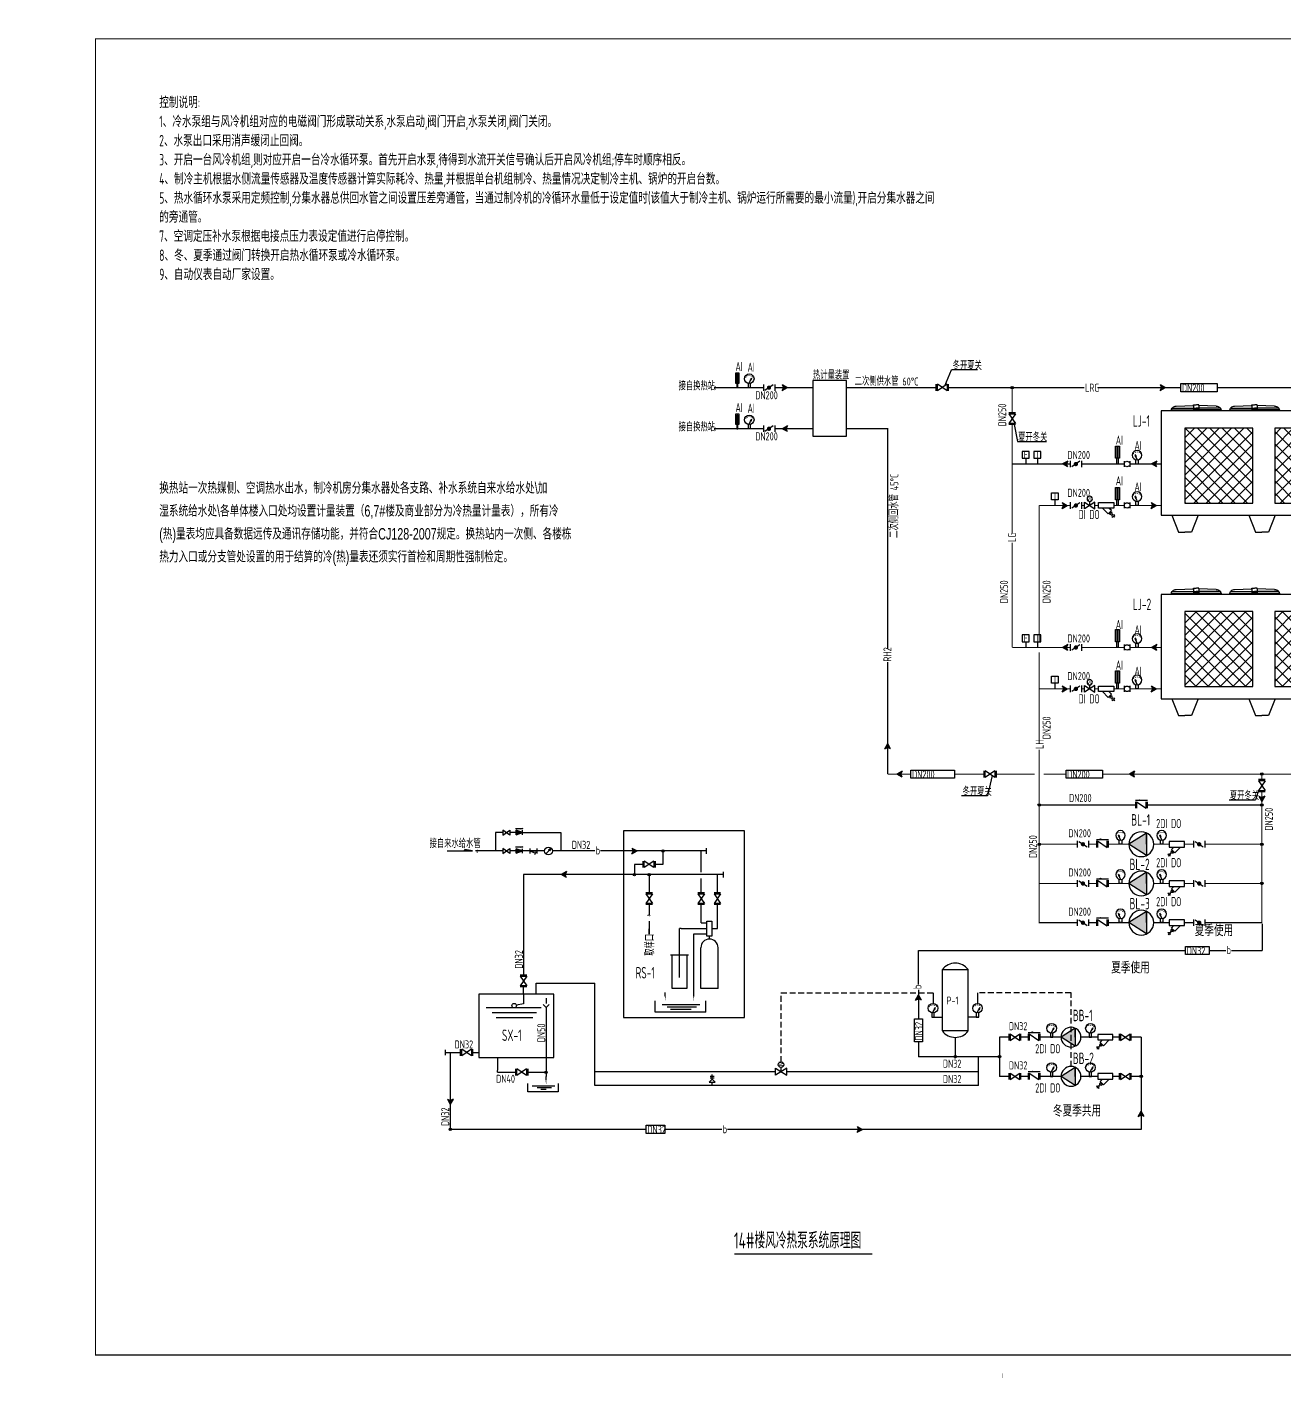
# Model space of a CAD drawing. Extents: x -253824 to 107923, y -224968 to 180578.
# Drawn here: x 23332 to 78210, y -224968 to -166046 of the extents above; entities that cross this region are included whole.
import ezdxf
from ezdxf.enums import TextEntityAlignment as Align

# ---------------------------------------------------------------- set-up
doc = ezdxf.new("R2010")
doc.units = 0
doc.header["$LTSCALE"] = 1000
doc.header["$MEASUREMENT"] = 0
doc.linetypes.add('DASHED', pattern=[0.75, 0.5, -0.25])
doc.linetypes.add('DASHED2', pattern=[0.375, 0.25, -0.125])
doc.layers.get('0').update_dxf_attribs({"linetype": 'CONTINUOUS'})
for name, color, linetype in [('ACS_COM', 7, 'CONTINUOUS'), ('ACS_COM_BZ', 3, 'CONTINUOUS'), ('ACS_KT_FM', 3, 'CONTINUOUS'), ('ACS_KT_FM_E', 3, 'CONTINUOUS'), ('ACS_水管', 3, 'CONTINUOUS'), ('ACS_设备', 4, 'CONTINUOUS'), ('ACS_阀门', 2, 'CONTINUOUS'), ('文字', 7, 'CONTINUOUS'), ('阀门', 2, 'CONTINUOUS')]:
    doc.layers.add(name, color=color, linetype=linetype)
doc.layers.add('ACS_KT_BJ', color=4, linetype='CONTINUOUS', lineweight=30)
doc.layers.add('ACS_KT_LH', color=2, linetype='DASHED', lineweight=50)
doc.styles.get("Standard").update_dxf_attribs({"font": 'ros.shx', "width": 0.75, "bigfont": 'jd.shx'})
doc.styles.add('ZH', font='ros.shx', dxfattribs={"width": 0.7, "bigfont": 'jd.shx'})
doc.styles.add('等高', font='ros1.shx', dxfattribs={"width": 0.7, "bigfont": 'jd.shx'})

# ---------------------------------------------------------------- blocks, each defined once
blk = doc.blocks.new('图框-A1')
for points, const_width in [([(0, 0), (841, 0), (841, 594), (0, 594)], 0.05), ([(766, 584), (25, 584), (25, 10), (766, 10)], 0.5)]:
    blk.add_lwpolyline(points, close=True, dxfattribs=dict(const_width=const_width))
at = {"const_width": 0.05}
for points in [[(0, 297), (2, 297)], [(841, 297), (839, 297)], [(420.5, 0), (420.5, 2)]]:
    blk.add_lwpolyline(points, dxfattribs=at)
blk = doc.blocks.new('风冷机组')
at = {"layer": 'ACS_设备'}
h = blk.add_hatch(dxfattribs=at)
h.set_pattern_fill('ANSI37', color=256, scale=120, style=0)
h.set_pattern_definition([(45, (-3202.8, -13753.6), (-269.408, 269.408), []), (135, (-3202.8, -13753.6), (-269.408, -269.408), [])])
h.paths.add_polyline_path([(-560, 4529), (-3524, 4529), (-3524, 1264), (-560, 1264)])
h.paths.add_polyline_path([(3368, 4529), (404, 4529), (404, 1264), (3368, 1264)])
for p, q in [((-3597, 5326), (-2514, 5326)), ((-3560, 5411), (-2514, 5411)), ((-3386, 5493), (-2633, 5522)), ((-2633, 5553), (-2520, 5553)), ((-2633, 5522), (-2633, 5553)), ((-2633, 5522), (-2633, 5349)), ((-2633, 5349), (-2514, 5349)), ((-1469, 5411), (-2514, 5411)), ((-2396, 5349), (-2514, 5349)), ((-1432, 5326), (-2514, 5326)), ((-2396, 5553), (-2509, 5553)), ((-2396, 5522), (-2396, 5553)), ((-1643, 5493), (-2396, 5522)), ((-2396, 5522), (-2396, 5349)), ((-763, 5326), (319, 5326)), ((-726, 5411), (319, 5411)), ((-552, 5493), (201, 5522)), ((201, 5522), (201, 5553)), ((201, 5553), (314, 5553)), ((201, 5522), (201, 5349)), ((201, 5349), (319, 5349)), ((1364, 5411), (319, 5411)), ((437, 5349), (319, 5349)), ((1402, 5326), (319, 5326)), ((437, 5553), (325, 5553)), ((437, 5522), (437, 5553)), ((1191, 5493), (437, 5522)), ((437, 5522), (437, 5349)), ((1784, 5326), (2867, 5326)), ((1822, 5411), (2867, 5411)), ((1995, 5493), (2749, 5522)), ((2749, 5522), (2749, 5553)), ((2749, 5553), (2861, 5553)), ((2749, 5522), (2749, 5349)), ((2749, 5349), (2867, 5349)), ((3912, 5411), (2867, 5411)), ((2985, 5349), (2867, 5349)), ((3949, 5326), (2867, 5326)), ((2985, 5553), (2872, 5553)), ((2985, 5522), (2985, 5553)), ((2985, 5522), (2985, 5349)), ((3738, 5493), (2985, 5522)), ((-5467, 4944), (-5467, 903)), ((-4443, 4944), (-5467, 4944)), ((-5299, 1776), (-4691, 1776)), ((-5299, 1620), (-4691, 1620)), ((-5299, 1464), (-4691, 1464)), ((-5467, 903), (-4445, 903)), ((-3976, 733), (-3691, 0)), ((-2834, 733), (-3119, 0)), ((-571, 733), (-286, 0)), ((571, 733), (286, 0)), ((2786, 733), (3072, 0)), ((3929, 733), (3643, 0)), ((-3691, 0), (-3405, 0)), ((-3119, 0), (-3405, 0)), ((-286, 0), (0, 0)), ((286, 0), (0, 0)), ((3072, 0), (3357, 0)), ((3643, 0), (3357, 0))]:
    blk.add_line(p, q, dxfattribs=at)
for points in [[(-5502, 4904), (-5580, 4904), (-5580, 920), (-5502, 920)], [(-4445, 5282), (4389, 5282), (4389, 733), (-4445, 733)], [(-3524, 4529), (-560, 4529), (-560, 1264), (-3524, 1264)], [(404, 4529), (3368, 4529), (3368, 1264), (404, 1264)], [(-5299, 1931), (-4691, 1931), (-4691, 1324), (-5299, 1324)]]:
    blk.add_lwpolyline(points, close=True, dxfattribs=at)
for centre, start, end in [((-3396, 5289), 87.23191, 181.90384), ((-1633, 5289), 358.09616, 92.76809), ((-562, 5289), 87.23191, 181.90384), ((1200, 5289), 358.09616, 92.76809), ((1986, 5289), 87.23191, 181.90384), ((3748, 5289), 358.09616, 92.76809)]:
    blk.add_arc(centre, 205, start, end, dxfattribs=at)
blk = doc.blocks.new('压力表')
at = {"layer": 'ACS_阀门', "ltscale": 10}
blk.add_hatch(color=256, dxfattribs=at).paths.add_polyline_path([(-332, 42), (-318, 73), (-412, 100)])
for p, q in [((-515, 77), (-500, 70)), ((-465, 152), (-454, 139)), ((-412, 100), (-332, 42)), ((-412, 100), (-318, 73)), ((-332, 42), (-318, 73)), ((-193, -7), (-325, 57)), ((-530, -12), (-514, -12)), ((-508, -99), (-493, -92))]:
    blk.add_line(p, q, dxfattribs=at)
at = {"layer": 'ACS_阀门'}
blk.add_line((-453, -169), (-441, -157), dxfattribs=at)
at = {"layer": 'ACS_阀门', "ltscale": 10}
blk.add_lwpolyline([(-184, -53), (0, -53), (0, 53), (-184, 53)], dxfattribs=at)
blk.add_circle((-386, 0), 209, dxfattribs=at)
blk = doc.blocks.new('HDXJRJT')
for p, q in [((-1.42, -1.47), (-1.42, 1.38)), ((-1.08, 0.91), (-1.42, 0.91)), ((1.08, 0.91), (1.42, 0.91)), ((1.43, -1.47), (1.43, 1.38)), ((-1.08, -1), (-1.42, -1)), ((1.08, -1), (1.42, -1))]:
    blk.add_line(p, q)
for centre, radius, start, end in [((-1.08, 1.27), 0.356, 270, 310.54209), ((0, 0), 1.31, 49.45791, 130.54209), ((1.08, 1.27), 0.356, 229.45791, 270), ((-1.08, -1.36), 0.356, 49.45791, 90), ((0, -0.09), 1.31, 229.45791, 310.54209), ((1.08, -1.36), 0.356, 90, 130.54209)]:
    blk.add_arc(centre, radius, start, end)
blk = doc.blocks.new('Y型除污器')
at = {"layer": 'ACS_阀门', "ltscale": 10}
for p, q in [((123, 497), (373, 248)), ((229, 104), (123, 210)), ((373, 248), (229, 104)), ((335, 141), (285, 92)), ((285, 92), (405, 71)), ((335, 141), (301, 176)), ((335, 141), (385, 191)), ((385, 191), (405, 71)), ((525, 50), (405, 71)), ((426, -49), (405, 71)), ((476, 1), (426, -49)), ((476, 1), (525, 50)), ((520, -43), (476, 1))]:
    blk.add_line(p, q, dxfattribs=at)
blk.add_lwpolyline([(123, 0), (123, 668), (-123, 668), (-123, 0)], close=True, dxfattribs=at)
blk = doc.blocks.new('温度计')
at = {"layer": '阀门'}
for p, q in [((-91, 784), (-91, 248)), ((93, 784), (-91, 784)), ((-18, 743), (-18, 287)), ((21, 743), (-18, 743)), ((2, 613), (2, 287)), ((21, 287), (21, 743)), ((93, 248), (93, 784)), ((-91, 248), (93, 248)), ((-34, 248), (-34, 0)), ((-34, 0), (34, 0)), ((-18, 287), (21, 287)), ((34, 0), (34, 248))]:
    blk.add_line(p, q, dxfattribs=at)
blk = doc.blocks.new('箭头01')
at = {"ltscale": 10}
blk.add_hatch(color=7, dxfattribs=at).paths.add_polyline_path([(12, -101), (161, -173), (1, 113), (-159, -173), (-10, -101)])
at = {"color": 7, "ltscale": 10}
for p, q in [((-159, -173), (1, 113)), ((161, -173), (1, 113)), ((-159, -173), (-10, -101)), ((-10, -101), (12, -101)), ((161, -173), (12, -101))]:
    blk.add_line(p, q, dxfattribs=at)
blk = doc.blocks.new('水泵01')
at = {"layer": 'ACS_设备'}
blk.add_hatch(color=8, dxfattribs=at).paths.add_polyline_path([(0, 541), (-490, -229), (0, -229), (490, -229)])
for p, q in [((-490, -229), (0, 541)), ((490, -229), (0, 541)), ((-490, -229), (490, -229))]:
    blk.add_line(p, q, dxfattribs=at)
at = {"layer": 'ACS_设备', "color": 8}
for q in [(-490, -229), (490, -229)]:
    blk.add_line((0, -229), q, dxfattribs=at)
at = {"layer": 'ACS_设备'}
blk.add_circle((0, 0), 541, dxfattribs=at)
blk = doc.blocks.new('截止阀')
at = {"layer": 'ACS_阀门'}
for p, q in [((-143, 261), (143, 261)), ((-143, 211), (143, -211)), ((143, 211), (-143, -211)), ((-143, 211), (143, 211)), ((143, -211), (-143, -211)), ((143, -261), (-143, -261))]:
    blk.add_line(p, q, dxfattribs=at)
blk = doc.blocks.new('aqf1')
for p, q in [((0, 2.25), (-1.125, 1.125)), ((-1.125, 1.125), (1.125, 1.125)), ((-0.75, 3.375), (0.75, 3.375)), ((-0.75, 2.8125), (0.75, 2.8125)), ((0, 2.25), (0, 3.9375)), ((1.125, 1.125), (0, 2.25)), ((0, 0), (0, 1.125))]:
    blk.add_line(p, q)
blk = doc.blocks.new('dcf1')
for p, q in [((-1.5, -0.94), (-1.5, 0.94)), ((-1.5, 0.94), (1.5, -0.94)), ((1.5, 0.94), (-1.5, -0.94)), ((0, 0), (0, 1.13)), ((1.5, -0.94), (1.5, 0.94))]:
    blk.add_line(p, q)
blk.add_circle((0, 1.88), 0.75)
at = {"width": 0.8}
blk.add_text('M', height=1.13, rotation=90, dxfattribs=at).set_placement((0.5, 1.52))
blk = doc.blocks.new('HDDF')
for p, q in [((-2.47, 1.45), (-2.47, -1.4)), ((1.78, 1.22), (-1.78, -1.17)), ((2.47, 1.45), (2.47, -1.4))]:
    blk.add_line(p, q)
at = {"const_width": 0.944}
blk.add_lwpolyline([(-0.47, 0, 1), (0.47, 0, 1)], format="xyb", close=True, dxfattribs=at)
blk = doc.blocks.new('Yxglq')
for p, q in [((0, 1.07), (0, -1.07)), ((0, 0), (2.37, -1.03)), ((0, 0), (2.99, 0)), ((2.99, 1.07), (2.99, -1.07)), ((2.09, -1.61), (2.71, -0.35))]:
    blk.add_line(p, q)
blk = doc.blocks.new('ACSSgFj235')
for p, q in [((-1.2, -1.2), (1.2, 1.2)), ((1.2, 1.2), (0.01, 0.43)), ((0.43, 0.01), (0.01, 0.43)), ((1.2, 1.2), (0.43, 0.01))]:
    blk.add_line(p, q)
blk.add_circle((0, 0), 1.7)
blk = doc.blocks.new('jzf')
for p, q in [((-1.5, 1.125), (1.5, -1.125)), ((1.5, 1.125), (-1.5, -1.125)), ((-1.5, -1.125), (-1.5, 1.125)), ((1.5, -1.125), (1.5, 1.125))]:
    blk.add_line(p, q)
blk = doc.blocks.new('倒流防止器')
blk.add_hatch(color=256).paths.add_polyline_path([(0, 0), (283, -100), (283, 100)])
for p, q in [((0, 100), (0, -100)), ((283, 100), (0, 0)), ((0, 0), (283, -100)), ((283, 100), (283, -100)), ((-16, -186), (89, -156)), ((304, -186), (-16, -186))]:
    blk.add_line(p, q)
blk = doc.blocks.new('ACSSgFj240')
at = {"xscale": 0.00999999999476131, "yscale": 0.00999999999476131, "zscale": 0.00999999999476131}
blk.add_blockref('倒流防止器', (0, 0), dxfattribs=at)
blk = doc.blocks.new('DDZF')
for p, q in [((1.5, 0.94), (-1.5, -0.94)), ((-1.5, 0.94), (1.5, -0.94)), ((-1.5, -0.94), (-1.5, 0.94)), ((0, 0), (0, 1.12)), ((1.5, -0.94), (1.5, 0.94))]:
    blk.add_line(p, q)
blk.add_circle((0, 1.88), 0.75)
at = {"width": 0.8}
blk.add_text('M', height=1.12, dxfattribs=at).set_placement((-0.31, 1.32))

msp = doc.modelspace()

# ---------------------------------------------------------------- hatches: boundary and pattern name
at = {"layer": 'ACS_COM'}
for points in [[(66255, -181773, 1), (66363, -181773, 1)], [(77253, -198629, -1), (77145, -198629, -1)], [(67543, -199979, -1), (67435, -199979, -1)], [(77253, -199979, -1), (77145, -199979, -1)], [(77253, -199979, -1), (77145, -199979, -1)], [(51022, -201982, 1), (51130, -201982, 1)], [(67543, -201689, -1), (67435, -201689, -1)], [(77253, -201689, -1), (77145, -201689, -1)], [(77253, -201689, -1), (77145, -201689, -1)], [(49775, -203012, 1), (49883, -203012, 1)], [(50420, -203012, 1), (50528, -203012, 1)], [(77253, -203399, -1), (77145, -203399, -1)], [(77253, -203399, -1), (77145, -203399, -1)], [(63775, -210958, 1), (63883, -210958, 1)], [(65703, -210958, 1), (65811, -210958, 1)], [(45921, -211633, 1), (46029, -211633, 1)], [(71989, -211813, -1), (71881, -211813, -1)], [(41743, -214125, 1), (41851, -214125, 1)]]:
    msp.add_hatch(color=8, dxfattribs=at).paths.add_polyline_path(points)
at = {"layer": 'ACS_KT_FM'}
msp.add_hatch(color=256, dxfattribs=at).paths.add_polyline_path([(42768, -201982), (42421, -201913), (42471, -201982)])
at = {"layer": 'ACS_阀门'}
for points in [[(71688, -199787), (71883, -199750), (71861, -199787)], [(69984, -201497), (70179, -201460), (70157, -201497)], [(69984, -203207), (70179, -203170), (70157, -203207)], [(69984, -204917), (70179, -204880), (70157, -204917)], [(67004, -209912), (67199, -209874), (67176, -209912)], [(67004, -211622), (67199, -211584), (67176, -211622)]]:
    msp.add_hatch(color=256, dxfattribs=at).paths.add_polyline_path(points)

# ---------------------------------------------------------------- linework, layer by layer
at = {"color": 4}
msp.add_line((50474, -205617), (50474, -205379), dxfattribs=at)
msp.add_line((50474, -205617), (50474, -205379), dxfattribs=at)
at = {"layer": 'ACS_COM', "color": 2, "ltscale": 10}
for p, q in [((63368, -181698), (63660, -180999, -1)), ((64803, -180999, -1), (63660, -180999, -1)), ((66394, -183384), (66546, -184125, -1)), ((66546, -184125, -1), (67802, -184125, -1)), ((65438, -198693), (65236, -199581, -1)), ((65236, -199581, -1), (64092, -199581, -1)), ((77056, -199344), (76924, -199756, -1)), ((75781, -199756, -1), (76924, -199756, -1))]:
    msp.add_line(p, q, dxfattribs=at)
at = {"layer": 'ACS_COM'}
for p, q in [((66900, -184855), (66900, -185105)), ((67409, -184855), (67409, -185105)), ((68170, -186661), (68170, -186911)), ((66900, -192855), (66900, -193105)), ((67409, -192855), (67409, -193105)), ((68170, -194661), (68170, -194911)), ((62856, -208170), (62856, -208629)), ((64795, -208170), (64795, -208629))]:
    msp.add_line(p, q, dxfattribs=at)
at = {"layer": 'ACS_COM', "linetype": 'DASHED2'}
for p, q in [((56228, -211182), (56228, -208170)), ((56228, -208170), (62856, -208170)), ((68877, -208170), (64795, -208170)), ((68877, -211381), (68877, -208170))]:
    msp.add_line(p, q, dxfattribs=at)
at = {"layer": 'ACS_COM', "color": 2, "ltscale": 10}
for points in [[(57607, -183889), (59082, -183889), (59082, -181461), (57607, -181461)], [(73668, -181595), (75259, -181595), (75259, -181951), (73668, -181951)], [(61894, -198451), (63786, -198451), (63786, -198807), (61894, -198807)], [(68661, -198451), (70253, -198451), (70253, -198807), (68661, -198807)], [(73866, -206148), (74907, -206148), (74907, -206505), (73866, -206505)], [(62047, -210307), (62047, -209305), (62404, -209305), (62404, -210307)], [(50336, -213947), (51151, -213947), (51151, -214304), (50336, -214304)]]:
    msp.add_lwpolyline(points, close=True, dxfattribs=at)
at = {"layer": 'ACS_COM'}
for points in [[(67050, -184555), (66750, -184555), (66750, -184855), (67050, -184855)], [(67559, -184555), (67259, -184555), (67259, -184855), (67559, -184855)], [(68020, -186361), (68320, -186361), (68320, -186661), (68020, -186661)], [(67050, -192555), (66750, -192555), (66750, -192855), (67050, -192855)], [(67559, -192555), (67259, -192555), (67259, -192855), (67559, -192855)], [(68020, -194361), (68320, -194361), (68320, -194661), (68020, -194661)]]:
    msp.add_lwpolyline(points, close=True, dxfattribs=at)
at = {"layer": 'ACS_COM', "const_width": 70}
msp.add_lwpolyline([(54194, -219561), (60204, -219561)], dxfattribs=at)
at = {"layer": 'ACS_COM', "color": 8}
for centre in [(66309, -181773), (77199, -198629), (67489, -199979), (77199, -199979), (77199, -199979), (51076, -201982, -6000), (67489, -201689), (77199, -201689), (77199, -201689), (49829, -203012, -6000), (50474, -203012, -6000), (77199, -203399), (77199, -203399), (63829, -210958), (65757, -210958), (45975, -211633, -6000), (71935, -211813), (41797, -214125)]:
    msp.add_circle(centre, 54, dxfattribs=at)
at = {"layer": 'ACS_KT_BJ', "elevation": -6000}
for points in [[(44090, -201182), (43765, -201182), (43765, -201982)], [(44664, -201182), (44390, -201182)], [(44947, -201182), (46625, -201182), (46625, -201982)]]:
    msp.add_lwpolyline(points, dxfattribs=at)
at = {"layer": 'ACS_KT_FM'}
for p, q in [((41654, -201982, -6000), (42768, -201982, -6000)), ((42768, -201982, -6000), (42384, -201982, -6000)), ((42768, -201982, -6000), (42384, -201982, -6000)), ((42421, -201913, -6000), (42471, -201982, -6000)), ((42768, -201982, -6000), (42421, -201913, -6000))]:
    msp.add_line(p, q, dxfattribs=at)
at = {"layer": 'ACS_KT_LH', "const_width": 50}
for points in [[(55454, -183565), (53309, -183565)], [(55748, -183565), (55654, -183565)], [(57607, -183565), (55948, -183565)], [(60879, -185499), (60879, -183565), (59082, -183565)], [(60879, -193167), (60879, -185499)], [(68842, -186911), (67489, -186911)], [(67489, -192869), (67489, -186911)], [(69463, -186911), (69336, -186911)], [(70072, -186911), (69921, -186911)], [(70740, -186911), (71190, -186911)], [(71438, -186911), (72817, -186911)], [(60879, -198629), (60879, -193747)], [(67489, -194911), (67489, -193323)], [(68842, -194911), (67489, -194911)], [(67489, -194911), (67489, -197165)], [(69463, -194911), (69336, -194911)], [(70072, -194911), (69921, -194911)], [(70740, -194911), (71190, -194911)], [(71438, -194911), (72817, -194911)], [(67489, -199979), (67489, -197568)], [(61894, -198629), (60879, -198629)], [(65083, -198629), (63786, -198629)], [(67289, -198629), (65605, -198629)], [(67689, -198629), (68661, -198629)], [(81702, -198629), (70253, -198629)], [(77199, -198871), (77199, -198629)], [(77199, -199979), (77199, -199394)], [(67489, -199979), (67489, -205109), (69150, -205109)], [(71688, -199979), (67489, -199979)], [(77199, -199979), (72211, -199979)], [(77199, -199979), (77199, -205109), (74715, -205109)], [(69150, -201689), (67489, -201689)], [(69984, -201689), (69644, -201689)], [(71401, -201689), (70506, -201689)], [(73152, -201689), (72482, -201689)], [(74222, -201689), (73819, -201689)], [(77199, -201689), (74715, -201689)], [(69150, -203399), (67489, -203399)], [(69984, -203399), (69644, -203399)], [(71401, -203399), (70506, -203399)], [(73152, -203399), (72482, -203399)], [(74222, -203399), (73819, -203399)], [(77199, -203399), (74715, -203399)], [(69984, -205109), (69644, -205109)], [(71401, -205109), (70506, -205109)], [(73152, -205109), (72482, -205109)], [(74222, -205109), (73819, -205109)]]:
    msp.add_lwpolyline(points, dxfattribs=at)
at = {"layer": 'ACS_水管', "color": 8}
for p, q in [((49349, -201099), (49349, -209250)), ((54637, -201099), (49349, -201099)), ((54637, -209250), (54637, -201099)), ((49349, -209250), (54637, -209250))]:
    msp.add_line(p, q, dxfattribs=at)
at = {"layer": 'ACS_水管'}
for p, q in [((44090, -201982, -6000), (42896, -201982, -6000)), ((45910, -201982, -6000), (44390, -201982, -6000)), ((48108, -201982, -6000), (46250, -201982, -6000)), ((49349, -201982, -6000), (48344, -201982, -6000)), ((52966, -201982, -6000), (49349, -201982, -6000)), ((51076, -201982, -6000), (51076, -202566, -6000)), ((52746, -202903, -6000), (52746, -201982, -6000)), ((52966, -201857), (52966, -202106)), ((50207, -202566, -6000), (49829, -202566, -6000)), ((49829, -202566, -6000), (49829, -203012, -6000)), ((51076, -202566, -6000), (50729, -202566, -6000)), ((49349, -203012, -6000), (44988, -203012, -6000)), ((44988, -203012, -6000), (44988, -207390, -6000)), ((53705, -203012, -6000), (49349, -203012, -6000)), ((50474, -203012, -6000), (50474, -203800, -6000)), ((52746, -203800, -6000), (52746, -203177, -6000)), ((53449, -203800, -6000), (53449, -203012, -6000)), ((53705, -202887), (53705, -203137)), ((50474, -204322, -6000), (50474, -204765, -6000)), ((52746, -205122, -6000), (52746, -204322, -6000)), ((53449, -205357, -6000), (53449, -204322, -6000)), ((50474, -205037, -6000), (50474, -205617, -6000)), ((51795, -207503, -6000), (51795, -205357, -6000)), ((51866, -205357, -6000), (51795, -205357, -6000)), ((51866, -205357, -6000), (52996, -205357, -6000)), ((52419, -208156, -6000), (52419, -205592, -6000)), ((52419, -205592, -6000), (52996, -205592, -6000)), ((52746, -205122, -6000), (52996, -205122, -6000)), ((53210, -205357, -6000), (53449, -205357, -6000)), ((77208, -205162), (77208, -206326)), ((62225, -207802), (62225, -206326)), ((62225, -206326), (73866, -206326)), ((74907, -206326), (75634, -206326)), ((75870, -206326), (77208, -206326)), ((44988, -208222, -6000), (44988, -207912, -6000)), ((45549, -208222, -6000), (45549, -207743, -6000)), ((45549, -207743, -6000), (48108, -207743, -6000)), ((48108, -212208), (48108, -207743, -6000)), ((45975, -208404, -6000), (45975, -208630, -6000)), ((51174, -208312), (51174, -208153)), ((52419, -208312), (52419, -208153)), ((62225, -208039), (62225, -209305)), ((45975, -208809, -6000), (45975, -211815, -6000)), ((62225, -210307), (62225, -210958)), ((63829, -210114), (63829, -210958)), ((66170, -210103), (65757, -210103)), ((65757, -210103), (65757, -211813)), ((67004, -210103), (66693, -210103)), ((68444, -210103), (67526, -210103)), ((70039, -210103), (69310, -210103)), ((70977, -210103), (70707, -210103)), ((71935, -210103), (71500, -210103)), ((71935, -210103), (71935, -211813)), ((41595, -210884), (41595, -210659)), ((41595, -210772, -6000), (42244, -210772, -6000)), ((41797, -210772, -6000), (41797, -214125, -6000)), ((42767, -210772, -6000), (43044, -210772, -6000)), ((71935, -210613), (71935, -214125)), ((43852, -210987, -6000), (43852, -211543, -6000)), ((65757, -210958), (62225, -210958)), ((64835, -212208), (64835, -210958)), ((43852, -211633, -6000), (44652, -211633, -6000)), ((45175, -211633, -6000), (45975, -211633, -6000)), ((45975, -211971), (45975, -211813)), ((55984, -211608), (48108, -211608)), ((64835, -211608), (56471, -211608)), ((66170, -211813), (65757, -211813)), ((67004, -211813), (66693, -211813)), ((68444, -211813), (67526, -211813)), ((70039, -211813), (69310, -211813)), ((70977, -211813), (70707, -211813)), ((71935, -211813), (71500, -211813)), ((64835, -212208), (48108, -212208)), ((50336, -214125), (41797, -214125)), ((53649, -214125), (51151, -214125)), ((71935, -214125), (53885, -214125))]:
    msp.add_line(p, q, dxfattribs=at)
at = {"layer": 'ACS_水管', "const_width": 50}
for points in [[(53309, -181773), (55454, -181773)], [(55948, -181773), (57607, -181773)], [(59082, -181773), (61679, -181773)], [(61679, -181773), (62996, -181773)], [(63519, -181773), (66309, -181773)], [(66309, -182862), (66309, -181773)], [(66309, -181773), (69458, -181773)], [(70045, -181773), (73668, -181773)], [(75259, -181773), (86987, -181773)], [(66309, -183384), (66309, -188136)], [(68842, -185105), (66309, -185105)], [(69336, -185105), (71190, -185105)], [(71438, -185105), (72817, -185105)], [(66309, -188539), (66309, -193105)], [(68842, -193105), (66309, -193105)], [(69336, -193105), (71190, -193105)], [(71438, -193105), (72817, -193105)]]:
    msp.add_lwpolyline(points, dxfattribs=at)
at = {"layer": 'ACS_水管', "const_width": 50, "elevation": -6000}
msp.add_lwpolyline([(43852, -211543), (43852, -211633)], dxfattribs=at)
at = {"layer": 'ACS_水管'}
for points in [[(51174, -208537), (51193, -208312), (51155, -208312)], [(52419, -208537), (52400, -208312), (52439, -208312)], [(45975, -212196), (45956, -211971), (45994, -211971)]]:
    msp.add_solid(points, dxfattribs=at)
at = {"layer": 'ACS_设备'}
for p, q in [((52996, -205699), (52996, -205042)), ((52996, -205042), (53210, -205042)), ((53210, -205042), (53210, -205699)), ((52728, -207985), (52728, -206202)), ((53210, -205699), (52996, -205699)), ((53103, -205827), (53103, -205699)), ((53478, -207985), (53478, -206202)), ((51403, -206519), (52190, -206519)), ((51478, -207985), (51478, -206519)), ((52115, -206519), (52115, -207985)), ((63263, -209833), (63263, -207159)), ((63263, -207159), (64388, -207159)), ((64388, -209833), (64388, -207159)), ((52115, -207985), (51478, -207985)), ((53478, -207985), (52728, -207985)), ((46316, -208222), (43044, -208222)), ((43044, -208222), (43044, -210987)), ((44988, -208222), (44988, -208654)), ((46316, -210987), (46316, -208222)), ((50731, -209010), (50731, -208524)), ((52952, -209010), (52952, -208524)), ((45756, -208825), (43368, -208825)), ((45555, -209046), (43624, -209046)), ((44988, -208654), (44682, -208709)), ((45842, -208673), (45975, -208809)), ((46108, -208673), (45975, -208809)), ((52952, -209010), (50731, -209010)), ((52690, -208693), (51034, -208693)), ((52534, -208798), (51254, -208798)), ((52312, -208903), (51403, -208903)), ((45403, -209266), (43796, -209266)), ((64388, -209833), (63263, -209833)), ((43044, -210987), (46316, -210987)), ((45186, -212485), (45186, -212117)), ((46508, -212117), (46508, -212485)), ((46508, -212485), (45186, -212485)), ((46363, -212243), (45371, -212243)), ((46207, -212318), (45591, -212318)), ((45985, -212393), (45740, -212393))]:
    msp.add_line(p, q, dxfattribs=at)
msp.add_circle((44585, -208727), 98.5, dxfattribs=at)
for centre, radius, start, end in [((53103, -206202), 375, 0, 180), ((63825, -207581), 703, 36.8699, 143.1301), ((63825, -209411), 703, 216.8699, 323.1301)]:
    msp.add_arc(centre, radius, start, end, dxfattribs=at)
at = {"layer": 'ACS_阀门'}
for p, q in [((71688, -199787), (71883, -199750)), ((72211, -199787), (71688, -199787)), ((71688, -199836), (71688, -200122)), ((71738, -199836), (71738, -200122)), ((71738, -199836), (72161, -200122)), ((71883, -199750), (71861, -199787)), ((72161, -200122), (72161, -199836)), ((72211, -200122), (72211, -199836)), ((69984, -201497), (70179, -201460)), ((70506, -201497), (69984, -201497)), ((70179, -201460), (70157, -201497)), ((69984, -201546), (69984, -201832)), ((70034, -201546), (70456, -201832)), ((70034, -201546), (70034, -201832)), ((70456, -201832), (70456, -201546)), ((70506, -201832), (70506, -201546)), ((69984, -203207), (70179, -203170)), ((70506, -203207), (69984, -203207)), ((69984, -203256), (69984, -203542)), ((70034, -203256), (70456, -203542)), ((70034, -203256), (70034, -203542)), ((70179, -203170), (70157, -203207)), ((70456, -203542), (70456, -203256)), ((70506, -203542), (70506, -203256)), ((69984, -204917), (70179, -204880)), ((70506, -204917), (69984, -204917)), ((69984, -204966), (69984, -205252)), ((70034, -204966), (70456, -205252)), ((70034, -204966), (70034, -205252)), ((70179, -204880), (70157, -204917)), ((70456, -205252), (70456, -204966)), ((70506, -205252), (70506, -204966)), ((62854, -209224), (63263, -209224)), ((64796, -209224), (64388, -209224)), ((67004, -209912), (67199, -209874)), ((67526, -209912), (67004, -209912)), ((67004, -209960), (67004, -210246)), ((67054, -209960), (67054, -210246)), ((67054, -209960), (67476, -210246)), ((67199, -209874), (67176, -209912)), ((67476, -210246), (67476, -209960)), ((67526, -210246), (67526, -209960)), ((67004, -211622), (67199, -211584)), ((67526, -211622), (67004, -211622)), ((67004, -211670), (67004, -211956)), ((67054, -211670), (67054, -211956)), ((67054, -211670), (67476, -211956)), ((67199, -211584), (67176, -211622)), ((67476, -211956), (67476, -211670)), ((67526, -211956), (67526, -211670))]:
    msp.add_line(p, q, dxfattribs=at)

# ---------------------------------------------------------------- block references
at = {"xscale": 100, "yscale": 100, "zscale": 100}
for p in [(-60279, -224965), (23821, -224965)]:
    msp.add_blockref('图框-A1', p, dxfattribs=at)
at = {"layer": 'ACS_KT_FM', "yscale": 100}
for name, p, xscale, zscale in [('HDDF', (55701, -181776), 100, 100), ('HDDF', (55701, -183567), 100, 100), ('HDDF', (69089, -185108), 100, 100), ('HDDF', (69089, -186914), 100, 100), ('HDDF', (69089, -193108), 100, 100), ('HDDF', (69089, -194914), 100, 100), ('Yxglq', (45274, -201982, -6000), 100, 2), ('HDDF', (69397, -201691), -100, 100), ('HDDF', (74469, -201691), -100, 100), ('HDDF', (69397, -203401), -100, 100), ('HDDF', (74469, -203401), -100, 100), ('HDDF', (69397, -205111), -100, 100), ('HDDF', (74469, -205111), -100, 100)]:
    msp.add_blockref(name, p, dxfattribs=dict(at, xscale=xscale, zscale=zscale))
at = {"layer": 'ACS_KT_FM', "yscale": 100, "zscale": 2, "rotation": 180}
for name, p, xscale in [('jzf', (44240, -201182, -6000), -100), ('ACSSgFj240', (44947, -201182, -6000), 100), ('jzf', (44240, -201982, -6000), -100), ('ACSSgFj240', (44947, -201982, -6000), 100)]:
    msp.add_blockref(name, p, dxfattribs=dict(at, xscale=xscale))
at = {"layer": 'ACS_KT_FM', "xscale": 100, "yscale": 100}
msp.add_blockref('ACSSgFj235', (46080, -201984, -6000), dxfattribs=at)
at = {"layer": 'ACS_KT_FM_E'}
for name, p, xscale, yscale, zscale in [('DDZF', (69692, -186911), -152.5502379992977, 152.5502379983664, 3.051004759974778), ('DDZF', (69692, -194911), -152.5502379992977, 152.5502379983664, 3.051004759974778), ('dcf1', (56228, -211608), 162.3534543103306, 162.3534543103306, 3.247069086207596)]:
    msp.add_blockref(name, p, dxfattribs=dict(at, xscale=xscale, yscale=yscale, zscale=zscale))
at = {"layer": 'ACS_水管'}
for p, xscale, yscale, zscale, rotation in [((56414, -181772), 0.7999999998137355, 0.7999999998137355, 0.7999999998137355, 270), ((72908, -181772), 0.7999999998137355, 0.7999999998137355, 0.7999999998137355, 270), ((56366, -183564), -0.7999999998137355, 0.7999999998137355, 0.7999999998137355, 90), ((68593, -185104), -0.7999999998137355, 0.7999999998137355, 0.8, 90), ((72480, -185104), -0.7999999998137355, 0.7999999998137355, 0.8, 90), ((68623, -186910), 0.7999999998137355, 0.7999999998137355, 0.7999999998137355, 270), ((72510, -186910), 0.7999999998137355, 0.7999999998137355, 0.7999999998137355, 270), ((68593, -193104), -0.7999999998137355, 0.7999999998137355, 0.8, 90), ((72480, -193104), -0.7999999998137355, 0.7999999998137355, 0.8, 90), ((68623, -194910), 0.7999999998137355, 0.7999999998137355, 0.7999999998137355, 270), ((72510, -194910), 0.7999999998137355, 0.7999999998137355, 0.7999999998137355, 270), ((61375, -198630), 0.7999999998137355, 0.7999999998137355, 0.7999999998137355, 90), ((71514, -198630), 0.7999999998137355, 0.7999999998137355, 0.7999999998137355, 90), ((77198, -199733), -0.8000000000465661, 0.7999999998137355, 0.8, 180), ((49857, -201981, -6000), 0.7999999998137355, 0.7999999998137355, 0.7999999998137355, 270), ((46723, -203013, -6000), 0.7999999998137355, 0.7999999998137355, 0.7999999998137355, 90), ((41798, -212940, -6000), 0.7999999999301508, 0.7999999999301508, 0.7999999999301508, 180), ((59692, -214125), 0.7999999998137355, 0.7999999998137355, 0.7999999998137355, 270)]:
    msp.add_blockref('箭头01', p, dxfattribs=dict(at, xscale=xscale, yscale=yscale, zscale=zscale, rotation=rotation))
at = {"layer": 'ACS_水管', "xscale": -1}
for p in [(77205, -188074), (77205, -196074)]:
    msp.add_blockref('风冷机组', p, dxfattribs=at)
at = {"layer": 'ACS_水管'}
for p, xscale, yscale, zscale in [((60878, -197387), 0.7999999998137355, 0.7999999998137355, 0.7999999998137355), ((62224, -208347), 0.7999999999301508, 0.7999999999301508, 0.7999999999301508), ((71934, -213428), 0.7999999999301508, 0.7999999999301508, 0.7999999999301508)]:
    msp.add_blockref('箭头01', p, dxfattribs=dict(at, xscale=xscale, yscale=yscale, zscale=zscale))
at = {"layer": 'ACS_设备', "xscale": -1, "rotation": 90}
for p in [(71942, -201689), (71942, -203399), (71942, -205109)]:
    msp.add_blockref('水泵01', p, dxfattribs=at)
at = {"layer": 'ACS_设备', "xscale": -0.7999999998137355, "yscale": 0.7999999998137355, "zscale": 0.8, "rotation": 90}
for p in [(68877, -210103), (68877, -211813)]:
    msp.add_blockref('水泵01', p, dxfattribs=at)
at = {"layer": 'ACS_阀门'}
for name, p, xscale, yscale, zscale in [('温度计', (54318, -181773), 0.8000000000465661, 0.8000000000465661, 0.8000000000465661), ('温度计', (54318, -183565), 0.8000000000465661, 0.8000000000465661, 0.8000000000465661), ('aqf1', (53223, -212208), 120, 120, 2.4)]:
    msp.add_blockref(name, p, dxfattribs=dict(at, xscale=xscale, yscale=yscale, zscale=zscale))
at = {"layer": 'ACS_阀门', "rotation": 270}
for name, p in [('压力表', (54839, -181772)), ('截止阀', (63258, -181773)), ('压力表', (54839, -183563)), ('截止阀', (65344, -198629)), ('Y型除污器', (73152, -201689)), ('截止阀', (50468, -202566, -6000)), ('Y型除污器', (73152, -203404, 1)), ('Y型除污器', (73152, -205114, 1)), ('压力表', (62854, -209224)), ('压力表', (64796, -209224)), ('压力表', (68031, -210103)), ('压力表', (69723, -210103)), ('Y型除污器', (70039, -210103)), ('截止阀', (42505, -210772, -6000)), ('截止阀', (44914, -211633)), ('压力表', (68031, -211813)), ('压力表', (69723, -211813)), ('Y型除污器', (70039, -211813))]:
    msp.add_blockref(name, p, dxfattribs=at)
at = {"layer": 'ACS_阀门'}
for p in [(66309, -183123), (50474, -204061, -6000), (52746, -204061, -6000), (53449, -204061, -6000), (44988, -207651, -6000)]:
    msp.add_blockref('截止阀', p, dxfattribs=at)
at = {"layer": 'ACS_阀门', "xscale": -1}
for name, p in [('温度计', (70905, -185105)), ('温度计', (70905, -186911)), ('温度计', (70905, -193105)), ('温度计', (70905, -194911)), ('截止阀', (77199, -199133))]:
    msp.add_blockref(name, p, dxfattribs=at)
at = {"layer": 'ACS_阀门', "xscale": -87.0912000000244, "yscale": 87.09119999967515, "zscale": 87.0912, "rotation": 180}
for p in [(71314, -185109), (71314, -186915), (71314, -193109), (71314, -194915)]:
    msp.add_blockref('HDXJRJT', p, dxfattribs=at)
at = {"layer": 'ACS_阀门', "xscale": -1, "rotation": 90}
for name, p in [('压力表', (71757, -185105)), ('压力表', (71757, -186911)), ('Y型除污器', (70740, -186911)), ('压力表', (71757, -193105)), ('压力表', (71757, -194911)), ('Y型除污器', (70740, -194911)), ('压力表', (71034, -201689)), ('压力表', (72832, -201689)), ('压力表', (71034, -203399)), ('压力表', (72832, -203399)), ('压力表', (71034, -205109)), ('压力表', (72832, -205109)), ('截止阀', (66431, -210103)), ('截止阀', (71239, -210103)), ('截止阀', (66431, -211813)), ('截止阀', (71239, -211813))]:
    msp.add_blockref(name, p, dxfattribs=at)

# ---------------------------------------------------------------- texts
at = {"color": 4, "style": '等高', "width": 0.7}
msp.add_text('~', height=350, rotation=180, dxfattribs=at).set_placement((50545, -204787, -1), align=Align.MIDDLE_LEFT)
at = {"layer": 'ACS_COM', "color": 2, "ltscale": 10, "style": '等高', "width": 0.7}
for s, height, p in [('冬开夏关', 350, (63712, -180999, -1)), ('热计量装置', 350, (57619, -181411)), ('接自换热站', 350, (51755, -181885)), ('DN200', 350, (55101, -182282)), ('LRG', 350, (69489, -181951)), ('DN200', 350, (73715, -181961)), ('接自换热站', 350, (51755, -183676)), ('DN200', 350, (55101, -184074)), ('夏开冬关', 350, (66569, -184125, -1)), ('DN200', 350, (68721, -184887)), ('DN200', 350, (68721, -186537)), ('DN200', 350, (68721, -192887)), ('DN200', 350, (68721, -194530)), ('DN200', 350, (61941, -198817)), ('DN200', 350, (68709, -198817)), ('冬开夏关', 350, (64145, -199581, -1)), ('DN200', 350, (68790, -199844)), ('夏开冬关', 350, (75804, -199756, -1)), ('接自来水给水管', 350, (40894, -201843, -6000)), ('DN200', 350, (68762, -201384)), ('DN32', 350, (47096, -201890)), ('DN200', 350, (68762, -203094)), ('DN200', 350, (68762, -204804)), ('夏季使用', 500, (74270, -205698)), ('DN32', 350, (73924, -206514)), ('夏季使用', 500, (70631, -207321)), ('P-1', 350, (63445, -208681)), ('DN32', 350, (66165, -209799)), ('DN32', 350, (41985, -210595)), ('DN32', 350, (63286, -211433)), ('DN32', 350, (66165, -211509)), ('DN40', 350, (43796, -212093)), ('DN32', 350, (63286, -212106)), ('冬夏季共用', 500, (68088, -213563)), ('DN32', 350, (50394, -214314))]:
    msp.add_text(s, height=height, dxfattribs=at).set_placement(p)
msp.add_text('二次侧供水管 60%%DC', height=350, dxfattribs=at).set_placement((59440, -181507, -1), align=Align.MIDDLE_LEFT)
for s, rotation, p in [('~', 270, (53171, -181700)), ('DN250', 90, (66050, -183466)), ('~', 270, (53171, -183492)), ('LG', 90, (66477, -188508)), ('DN250', 90, (66128, -191177)), ('DN250', 90, (67984, -191177)), ('RH2', 90, (61041, -193718)), ('DN250', 90, (67984, -197110)), ('LH', 90, (67678, -197537)), ('DN250', 90, (77682, -201093)), ('DN250', 90, (67390, -202290)), ('~', 270, (42790, -201909, -6000)), ('DN32', 90, (44964, -207116)), ('DN50', 90, (45939, -210325)), ('DN32', 90, (62413, -210249)), ('DN32', 90, (41750, -213980))]:
    msp.add_text(s, height=350, rotation=rotation, dxfattribs=at).set_placement(p)
at = {"layer": 'ACS_COM', "style": '等高', "width": 0.7}
for s, p in [('F', (66897, -184856)), ('T', (67406, -184856)), ('T', (68173, -186662)), ('F', (66897, -192856)), ('T', (67406, -192856)), ('T', (68173, -194662))]:
    msp.add_text(s, height=300, dxfattribs=at).set_placement(p, align=Align.CENTER)
at = {"layer": 'ACS_COM', "color": 2, "ltscale": 10, "style": '等高', "width": 0.7}
msp.add_text('二次侧回水管 45%%DC', height=350, rotation=90, dxfattribs=at).set_placement((61168, -188329, -1), align=Align.MIDDLE_LEFT)
msp.add_text('取样口', height=350, rotation=90, dxfattribs=at).set_placement((50467, -206076), align=Align.MIDDLE)
at = {"layer": 'ACS_COM', "style": '等高', "width": 0.7}
msp.add_text('14#楼风冷热泵系统原理图', height=700, dxfattribs=at).set_placement((54170, -219321))
at = {"layer": 'ACS_COM', "insert": (29101, -169083), "char_height": 500, "width": 33808.24, "attachment_point": 1, "style": '等高'}
msp.add_mtext('控制说明: \\P1、冷水泵组与风冷机组对应的电磁阀门形成联动关系,水泵启动,阀门开启,水泵关闭,阀门关闭。 \\P2、水泵出口采用消声缓闭止回阀。 \\P3、开启一台风冷机组,则对应开启一台冷水循环泵。首先开启水泵,待得到水流开关信号确认后开启风冷机组;停车时顺序相反。  \\P4、制冷主机根据水侧流量传感器及温度传感器计算实际耗冷、热量,并根据单台机组制冷、热量情况决定制冷主机、锅炉的开启台数。\\P5、热水循环水泵采用定频控制,分集水器总供回水管之间设置压差旁通管，当通过制冷机的冷循环水量低于设定值时(该值大于制冷主机、锅炉运行所需要的最小流量),开启分集水器之间的旁通管。 \\P7、空调定压补水泵根据电接点压力表设定值进行启停控制。 \\P8、冬、夏季通过阀门转换开启热水循环泵或冷水循环泵。 \\P9、自动仪表自动厂家设置。    ', dxfattribs=at)
at = {"layer": 'ACS_COM_BZ', "style": '等高', "width": 0.7}
for s, p in [('AI', (54237, -181053)), ('AI', (54764, -181084)), ('AI', (54237, -182844)), ('AI', (54764, -182875)), ('AI', (70826, -184266)), ('AI', (71644, -184497)), ('AI', (70826, -186034)), ('AI', (71644, -186303)), ('DI DO', (69205, -187508)), ('AI', (70826, -192305)), ('AI', (71644, -192536)), ('AI', (70826, -194073)), ('AI', (71644, -194342)), ('DI DO', (69205, -195547)), ('2DI DO', (72591, -200983)), ('2DI DO', (72591, -202693)), ('2DI DO', (72591, -204391)), ('2DI DO', (67316, -210807)), ('2DI DO', (67316, -212517))]:
    msp.add_text(s, height=400, rotation=360, dxfattribs=at).set_placement(p)
at = {"layer": 'ACS_KT_BJ', "style": '等高', "width": 0.7}
for p in [(48139, -202133, -6000), (75665, -206477), (53679, -214292)]:
    msp.add_text('b', height=350, dxfattribs=at).set_placement(p)
msp.add_text('b', height=350, rotation=90, dxfattribs=at).set_placement((62350, -208008))
at = {"layer": 'ACS_设备', "style": '等高', "width": 0.7}
for s, p in [('LJ-1', (71572, -183476)), ('LJ-2', (71572, -191476)), ('BL-1', (71507, -200876)), ('BL-2', (71432, -202818)), ('BL-3', (71432, -204528)), ('RS-1', (49883, -207543, -6000)), ('BB-1', (68957, -209406)), ('SX-1', (44051, -210269, -6000)), ('BB-2', (68957, -211277))]:
    msp.add_text(s, height=500, dxfattribs=at).set_placement(p)
at = {"layer": '文字', "color": 2, "style": 'ZH', "width": 0.7}
for s, p in [('换热站一次热媒侧、空调热水出水，制冷机房分集水器处各支路、补水系统自来水给水处\\加', (29101, -186400)), ('湿系统给水处\\各单体楼入口处均设置计量装置（6,7#楼及商业部分为冷热量计量表），所有冷', (29101, -187400, 0)), ('(热)量表均应具备数据远传及通讯存储功能，并符合CJ128-2007规定。换热站内一次侧、各楼栋', (29101, -188400)), ('热力入口或分支管处设置的用于结算的冷(热)量表还须实行首检和周期性强制检定。', (29101, -189400, 0))]:
    msp.add_text(s, height=500, dxfattribs=at).set_placement(p)

doc.saveas('drawing.dxf')
